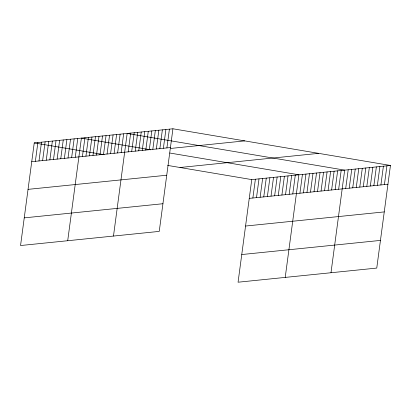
<?xml version="1.0" encoding="UTF-8"?>
<svg xmlns="http://www.w3.org/2000/svg" width="411" height="411" viewBox="0 0 411 411"><rect width="100%" height="100%" fill="white"/><g stroke="black" fill="none" stroke-linecap="round" stroke-linejoin="round"><path stroke-width="0.62" d="M172.933 128.787L34.241 142.925L20.55 245.531L159.242 231.398L172.933 128.787L390.45 165.469L376.759 268.075L238.067 282.213L251.758 179.602L390.45 165.469M35.367 161.323L37.869 142.555M38.994 160.953L41.496 142.185M42.621 160.583L45.123 141.816M46.248 160.213L48.75 141.446M49.875 159.843L52.377 141.076M53.502 159.473L56.004 140.706M57.129 159.103L59.631 140.336M60.756 158.733L63.258 139.966M64.383 158.363L66.885 139.596M68.01 157.994L70.517 139.226M71.637 157.629L74.144 138.856M75.264 157.259L77.771 138.486M67.707 240.728L81.399 138.117L150.786 149.82M82.411 156.529L84.918 137.757M85.935 156.17L88.437 137.397M89.454 155.81L91.961 137.043M92.973 155.45L95.48 136.683M96.498 155.091L99 136.324M100.017 154.736L102.519 135.964M103.536 154.377L106.043 135.604M107.06 154.017L109.562 135.245M110.58 153.657L113.082 134.885M114.099 153.298L116.606 134.531M117.618 152.938L120.125 134.171M121.142 152.579L123.644 133.811M113.477 236.063L127.163 133.452L344.68 170.133L330.989 272.74M128.181 151.865L130.688 133.092M131.705 151.505L134.207 132.732M135.224 151.145L137.726 132.378M138.743 150.786L141.25 132.018M142.263 150.426L144.77 131.659M145.787 150.072L148.289 131.299M149.306 149.712L151.813 130.939M152.825 149.352L155.332 130.58M156.35 148.993L158.852 130.22M159.869 148.633L162.371 129.866M163.388 148.273L165.895 129.506M166.907 147.914L169.414 129.146M252.878 198.004L255.385 179.232M256.505 197.634L259.012 178.862M260.132 197.265L262.639 178.492M263.759 196.895L266.266 178.122M267.386 196.525L269.893 177.752M271.019 196.155L273.521 177.382M274.646 195.785L277.148 177.013M278.273 195.415L280.775 176.648M281.9 195.045L284.402 176.278M285.527 194.675L288.029 175.908M289.154 194.305L291.656 175.538M292.781 193.935L295.283 175.168M285.219 277.404L298.91 174.798L169.815 153.026M299.927 193.206L302.434 174.439M303.452 192.851L305.954 174.079M306.971 192.492L309.473 173.719M310.49 192.132L312.997 173.36M314.009 191.773L316.516 173M317.533 191.413L320.035 172.646M321.053 191.053L323.555 172.286M324.572 190.694L327.079 171.926M328.096 190.339L330.598 171.567M331.615 189.98L334.117 171.207M335.135 189.62L337.642 170.848M338.654 189.26L341.161 170.493M345.697 188.541L348.204 169.774M349.216 188.187L351.724 169.414M352.741 187.827L355.243 169.055M356.26 187.467L358.762 168.695M359.779 187.108L362.286 168.34M363.298 186.748L365.805 167.981M366.823 186.389L369.325 167.621M370.342 186.029L372.849 167.262M373.861 185.674L376.368 166.902M377.385 185.315L379.887 166.542M380.905 184.955L383.406 166.183M384.424 184.596L386.931 165.828M31.734 161.693L170.431 147.559M170.781 148.428L244.715 140.891M179.977 167.498L318.669 153.365M28.046 189.358L166.738 175.225M24.244 217.866L162.936 203.728M249.251 198.374L387.948 184.236M245.562 226.04L384.254 211.906M241.755 254.548L380.452 240.409M34.241 142.925L104.224 154.726M167.652 165.422L251.758 179.602"/></g></svg>
